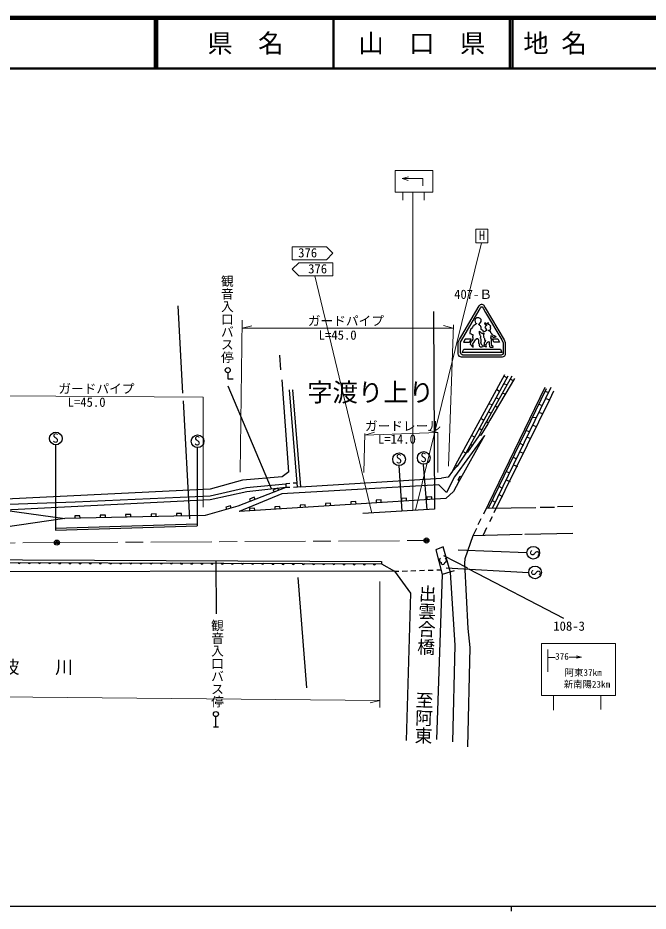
# Model space of a CAD drawing. Units: millimetres, scale not verified. Extents: x 40000 to 680000, y 20000 to 380000.
# Drawn here: x 270789 to 394973, y 204000 to 380000 of the extents above; entities that cross this region are included whole.
import ezdxf
from ezdxf.enums import TextEntityAlignment as Align

# ---------------------------------------------------------------- set-up
doc = ezdxf.new("R2010")
doc.units = ezdxf.units.MM
doc.header["$LTSCALE"] = 1000
doc.header["$PDMODE"] = 32
doc.header["$PDSIZE"] = 500
doc.linetypes.add('CHAIN', pattern=[18.5, 12, -1.5, 3.5, -1.5])
for name, color, linetype, lineweight in [('M-BGD', 7, 'Continuous', 25), ('M-BMK', 2, 'CHAIN', 13), ('M-BMK-SRVR', 3, 'Continuous', 25), ('M-STR-HTXT', 7, 'Continuous', 13), ('M-STR-STRC', 7, 'Continuous', 13), ('M-TTL', 2, 'Continuous', 140), ('M-TTL-BAND', 7, 'Continuous', 25), ('M-TTL-LINE', 7, 'Continuous', 50)]:
    doc.layers.add(name, color=color, linetype=linetype, lineweight=lineweight)
for name, color, linetype in [('M-BMK-HTXT', 7, 'Continuous'), ('M-OTRS', 6, 'Continuous'), ('M-TTL-TXT', 7, 'Continuous')]:
    doc.layers.add(name, color=color, linetype=linetype)
doc.styles.add('@ＭＳ ゴシック', font='')
doc.styles.add('ＭＳ ゴシック', font='')
doc.styles.add('ＭＳ 明朝', font='')
doc.styles.get('@ＭＳ ゴシック').set_extended_font_data('@MS Gothic')
doc.styles.get('ＭＳ ゴシック').set_extended_font_data('MS Gothic')
doc.styles.get('ＭＳ 明朝').set_extended_font_data('MS Mincho')

msp = doc.modelspace()

# ---------------------------------------------------------------- linework, layer by layer
at = {"layer": 'M-BGD', "lineweight": 13}
for p, q in [((361040, 338394), (363375, 338394)), ((361040, 335650), (361040, 338394)), ((363375, 338394), (363375, 335650)), ((349155, 282980), (362108, 335650)), ((363375, 335650), (361040, 335650))]:
    msp.add_line(p, q, dxfattribs=at)
at = {"layer": 'M-BGD'}
for p, q in [((302329, 323272), (303260, 306084)), ((352705, 322171), (352875, 283224)), ((322310, 313535), (322564, 310656)), ((312132, 310091), (312132, 308905)), ((312132, 308905), (313232, 308905)), ((324198, 290549), (322871, 308712)), ((366675, 309640), (357023, 291945)), ((367353, 309386), (359055, 294231)), ((368115, 309386), (363373, 300920)), ((368623, 308963), (363797, 300750)), ((366591, 309386), (367183, 309048)), ((367861, 308794), (368369, 308540)), ((312150, 307524), (320701, 287288)), ((325867, 287526), (324316, 306680)), ((374634, 307185), (362527, 282208)), ((374888, 306931), (363458, 283309)), ((375819, 307185), (364220, 283309)), ((365151, 306762), (365659, 306423)), ((366591, 307862), (367183, 307778)), ((374634, 306423), (375396, 306169)), ((376327, 306423), (375565, 304730)), ((303345, 304560), (304615, 281277)), ((375565, 304730), (364559, 282462)), ((365067, 305153), (365575, 304899)), ((366337, 306084), (366845, 305915)), ((374803, 304984), (375565, 304730)), ((363712, 303968), (364305, 303798)), ((364897, 303544), (365236, 303290)), ((373449, 303883), (374126, 303629)), ((362029, 301121), (362632, 300763)), ((363543, 302359), (364051, 302105)), ((372263, 301343), (372941, 301258)), ((373533, 302274), (374211, 302020)), ((363373, 299988), (362019, 297787)), ((362950, 300158), (362188, 298803)), ((363373, 300920), (362950, 300158)), ((363114, 300452), (363509, 300232)), ((363797, 300750), (363373, 299988)), ((372263, 299734), (372941, 299480)), ((362732, 297688), (357661, 288652)), ((361595, 297618), (359394, 294400)), ((360241, 297702), (360664, 297448)), ((362188, 298803), (361595, 297618)), ((362019, 297787), (361595, 297618)), ((361680, 299142), (362188, 298803)), ((370993, 298718), (371671, 298464)), ((278199, 295840), (278199, 279076)), ((359987, 296009), (360410, 295755)), ((369723, 296178), (370401, 295840)), ((371163, 297364), (371840, 297110)), ((306139, 295332), (306139, 279922)), ((359055, 294231), (357362, 291691)), ((359055, 294231), (358463, 294570)), ((359394, 294400), (359055, 294231)), ((369723, 294485), (370401, 294231)), ((368369, 293469), (369046, 293130)), ((345847, 291776), (346440, 282801)), ((350673, 292030), (351351, 283055)), ((356431, 290675), (355584, 289490)), ((357023, 291945), (356431, 290675)), ((357362, 291691), (356431, 290675)), ((357023, 291945), (357362, 291691)), ((367014, 290590), (367691, 290336)), ((368453, 291945), (369215, 291606)), ((326492, 287582), (354229, 289320)), ((355584, 289490), (354229, 289320)), ((366929, 288982), (367776, 288643)), ((322018, 287368), (321086, 287005)), ((321086, 287005), (321268, 286539)), ((322199, 286902), (322018, 287368)), ((324350, 288244), (323597, 288192)), ((324382, 287474), (323597, 287447)), ((325801, 288344), (325048, 288292)), ((325867, 287526), (325082, 287498)), ((365575, 287712), (366167, 287373)), ((322776, 286245), (314392, 282720)), ((317359, 285553), (316427, 285190)), ((316427, 285190), (316609, 284725)), ((317540, 285088), (317359, 285553)), ((347361, 285336), (346364, 285272)), ((346364, 285272), (346396, 284773)), ((347393, 284837), (347361, 285336)), ((352351, 285656), (351353, 285592)), ((351353, 285592), (351385, 285093)), ((352383, 285157), (352351, 285656)), ((365575, 286103), (366252, 285680)), ((312705, 283884), (311741, 283617)), ((311741, 283617), (311875, 283135)), ((312838, 283402), (312705, 283884)), ((317423, 283415), (316425, 283351)), ((317455, 282916), (317423, 283415)), ((322413, 283735), (321415, 283671)), ((321415, 283671), (321447, 283172)), ((322445, 283236), (322413, 283735)), ((327403, 284055), (326405, 283991)), ((326405, 283991), (326437, 283492)), ((327435, 283556), (327403, 284055)), ((332392, 284376), (331394, 284312)), ((331394, 284312), (331426, 283813)), ((332424, 283877), (332392, 284376)), ((337382, 284696), (336384, 284632)), ((336384, 284632), (336416, 284133)), ((337414, 284197), (337382, 284696)), ((342372, 285016), (341374, 284952)), ((341374, 284952), (341406, 284453)), ((342404, 284517), (342372, 285016)), ((372856, 283478), (363119, 283309)), ((364220, 284918), (364813, 284579)), ((373703, 283563), (376497, 283563)), ((380137, 283732), (377089, 283648)), ((283027, 281915), (282027, 281892)), ((282027, 281892), (282039, 281392)), ((283039, 281415), (283027, 281915)), ((288026, 282029), (287026, 282006)), ((287026, 282006), (287037, 281506)), ((288037, 281529), (288026, 282029)), ((293024, 282143), (292025, 282120)), ((292025, 282120), (292036, 281620)), ((293036, 281643), (293024, 282143)), ((298023, 282257), (297023, 282234)), ((297023, 282234), (297035, 281735)), ((298035, 281757), (298023, 282257)), ((303022, 282371), (302022, 282349)), ((302022, 282349), (302034, 281849)), ((303033, 281872), (303022, 282371)), ((316425, 283351), (316457, 282852)), ((364220, 281700), (363712, 280684)), ((306139, 280248), (278199, 279380)), ((278199, 279076), (306139, 279922)), ((362019, 281277), (361426, 280092)), ((361172, 279414), (360410, 277975)), ((370147, 278229), (360410, 277975)), ((363119, 279499), (362442, 278060)), ((380137, 278398), (370655, 278229)), ((360410, 277975), (358886, 273403)), ((354568, 275774), (353129, 275181)), ((353129, 275181), (354399, 270355)), ((356007, 270694), (354568, 275774)), ((357531, 275181), (371078, 274673)), ((309781, 272980), (309864, 262566)), ((354653, 274080), (359225, 271710)), ((358886, 273403), (358801, 272556)), ((346535, 271013), (347535, 271045)), ((348234, 271067), (349234, 271099)), ((349934, 271121), (350933, 271153)), ((351633, 271175), (352632, 271207)), ((353332, 271229), (354162, 271255)), ((355161, 271625), (371417, 270694)), ((358801, 272556), (359479, 259687)), ((359225, 271710), (359309, 271456)), ((359563, 271456), (378275, 261719)), ((325951, 269762), (327644, 248003)), ((345006, 270965), (345836, 270991)), ((354399, 270355), (353298, 237843)), ((356769, 271032), (354399, 270355)), ((356939, 256385), (356007, 270694)), ((348133, 266630), (347287, 237589)), ((359479, 259687), (359817, 255962)), ((356515, 237335), (356939, 256385)), ((359817, 255962), (359394, 236404))]:
    msp.add_line(p, q, dxfattribs=at)
for points in [[(325042, 306565), (324918, 306680), (326492, 287582), (325867, 287526)], [(362732, 297688), (356808, 289594), (355245, 286513), (353755, 287989), (322776, 286245)], [(324198, 290549), (322851, 289560), (315028, 288929), (308686, 287144), (260286, 284743), (239615, 285259), (241227, 295643)], [(357661, 288652), (356597, 286685), (355082, 285331), (314392, 282720)], [(358121, 289471), (357867, 289629), (357494, 288932), (357734, 288781)], [(239918, 284391), (257759, 283760), (282089, 284639), (308665, 285824), (315857, 287501), (323597, 288192), (323597, 287447), (315889, 286642), (308700, 285039), (268236, 283010), (280013, 281346), (267866, 279577)], [(323597, 287447), (314143, 283764), (307702, 281978), (280013, 281346)], [(352875, 283224), (346440, 282801), (338740, 282321)], [(79786, 275174), (163788, 273716), (190325, 273431), (257513, 273291), (342414, 272915), (342408, 272437), (345006, 270965), (348133, 266630)], [(209060, 272366), (220178, 272825), (311379, 272580), (342408, 272437)], [(345006, 270965), (248596, 270881), (202209, 270476)]]:
    msp.add_lwpolyline(points, dxfattribs=at)
for centre, radius in [((312132, 310591), 500), ((278270, 297124), 1250), ((306193, 296585), 1250), ((345904, 293038), 1250), ((350767, 293301), 1250), ((372342, 274606), 1250), ((372684, 270735), 1250)]:
    msp.add_circle(centre, radius, dxfattribs=at)
for centre, radius, start, end in [((354255, 273116), 419, 113.44836, 257.2818), ((354817, 273116), 419, 282.7182, 66.55164), ((271050, 272745), 256, 192.52675, 347.16599), ((273050, 272739), 256, 192.52675, 347.16599), ((275050, 272734), 256, 192.52675, 347.16599), ((277050, 272729), 256, 192.52675, 347.16599), ((279050, 272723), 256, 192.52675, 347.16599), ((281050, 272718), 256, 192.52675, 347.16599), ((283050, 272712), 256, 192.52675, 347.16599), ((285050, 272707), 256, 192.52675, 347.16599), ((287050, 272702), 256, 192.52675, 347.16599), ((289050, 272696), 256, 192.52675, 347.16599), ((291050, 272691), 256, 192.52675, 347.16599), ((293050, 272686), 256, 192.52675, 347.16599), ((295050, 272680), 256, 192.52675, 347.16599), ((297050, 272675), 256, 192.52675, 347.16599), ((299050, 272670), 256, 192.52675, 347.16599), ((301050, 272664), 256, 192.52675, 347.16599), ((303050, 272659), 256, 192.52675, 347.16599), ((305050, 272653), 256, 192.52675, 347.16599), ((307050, 272648), 256, 192.52675, 347.16599), ((309050, 272643), 256, 192.52675, 347.16599), ((311050, 272637), 256, 192.52675, 347.16599), ((313050, 272629), 256, 192.41578, 347.05501), ((315050, 272620), 256, 192.41578, 347.05501), ((317050, 272610), 256, 192.41578, 347.05501), ((319050, 272601), 256, 192.41578, 347.05501), ((321050, 272592), 256, 192.41578, 347.05501), ((323050, 272583), 256, 192.41578, 347.05501), ((325050, 272573), 256, 192.41578, 347.05501), ((327050, 272564), 256, 192.41578, 347.05501), ((329050, 272555), 256, 192.41578, 347.05501), ((331050, 272546), 256, 192.41578, 347.05501), ((333050, 272536), 256, 192.41578, 347.05501), ((335050, 272527), 256, 192.41578, 347.05501), ((337050, 272518), 256, 192.41578, 347.05501), ((339050, 272509), 256, 192.41578, 347.05501), ((341050, 272499), 256, 192.41578, 347.05501), ((354536, 272684), 374, 176.52859, 3.47141)]:
    msp.add_arc(centre, radius, start, end, dxfattribs=at)
at = {"layer": 'M-BMK'}
for p, q in [((179292, 275837), (278477, 276615)), ((278477, 276615), (351295, 277022))]:
    msp.add_line(p, q, dxfattribs=at)
at = {"layer": 'M-BMK-SRVR'}
for centre in [(278477, 276615), (351295, 277022)]:
    msp.add_circle(centre, 500, dxfattribs=at)
for p in [(278477, 276615), (351295, 277022)]:
    msp.add_point(p, dxfattribs=at)
at = {"layer": 'M-OTRS'}
msp.add_point((351295, 277022), dxfattribs=at)
at = {"layer": 'M-STR-HTXT'}
for p, q in [((314605, 290506), (314993, 320442)), ((314972, 318829), (316903, 319348)), ((356577, 318852), (314972, 318829)), ((356577, 318852), (354645, 319369)), ((356600, 319546), (355669, 291691)), ((268631, 305556), (307324, 305238)), ((307324, 305238), (307324, 283563)), ((339159, 298126), (338989, 290421)), ((339159, 297787), (341071, 298372)), ((353552, 298295), (339159, 297787)), ((353552, 298295), (351603, 298744)), ((353552, 290421), (353552, 298295)), ((342122, 268916), (342122, 244108)), ((79266, 248000), (342122, 245521)), ((342122, 245521), (340185, 245022))]:
    msp.add_line(p, q, dxfattribs=at)
at = {"layer": 'M-STR-STRC'}
for p, q in [((345102, 349939), (352555, 349939)), ((345102, 345680), (345102, 349939)), ((346517, 348338), (347726, 348684)), ((352555, 345680), (352555, 349939)), ((350585, 348338), (346517, 348338)), ((346517, 348338), (347711, 347974)), ((350585, 348338), (350585, 346878)), ((352555, 345680), (345102, 345680)), ((346628, 345680), (346628, 344089)), ((348596, 282943), (348596, 345680)), ((350851, 345680), (350851, 344054)), ((331573, 334918), (324866, 334918)), ((324866, 334918), (324866, 332309)), ((332878, 333614), (331573, 334918)), ((331573, 332309), (332878, 333614)), ((324866, 332309), (331573, 332309)), ((324866, 330457), (326170, 331761)), ((326170, 331761), (332878, 331761)), ((332878, 331761), (332878, 329153)), ((326170, 329153), (324866, 330457)), ((332878, 329153), (326170, 329153)), ((340542, 282433), (329300, 329153)), ((373934, 256731), (388573, 256731)), ((373934, 246457), (373934, 256731)), ((375185, 253966), (375185, 255528)), ((388573, 256731), (388573, 246457)), ((375185, 253966), (376632, 253966)), ((375185, 253966), (375185, 251151)), ((379428, 254057), (381861, 254057)), ((381861, 254057), (380832, 254318)), ((381861, 254057), (380863, 253813)), ((388573, 246457), (373934, 246457)), ((376316, 246457), (376316, 243624)), ((385685, 246457), (385685, 243731))]:
    msp.add_line(p, q, dxfattribs=at)
at = {"layer": 'M-STR-STRC', "lineweight": 25}
for p, q in [((309808, 240326), (309808, 242326)), ((309308, 240326), (310308, 240326))]:
    msp.add_line(p, q, dxfattribs=at)
for points in [[(362220, 323591), (362505, 323484), (362895, 322839), (366579, 316565), (366790, 316016), (366790, 313612), (366682, 313370), (366400, 313223), (366185, 313142), (358167, 313156), (357778, 313250), (357630, 313585), (357549, 313747), (357549, 316083), (357590, 316245), (357778, 316607), (361690, 323250), (361919, 323519), (362156, 323605)], [(362303, 323057), (362444, 322820), (362952, 321929), (366115, 316569), (366387, 315990), (366388, 313903), (366264, 313655), (366027, 313571), (365689, 313562), (358444, 313570), (358131, 313729), (357999, 314023), (357993, 314294), (357996, 315676), (358016, 316114), (358167, 316423), (361678, 322401), (361926, 322844), (362104, 323057)], [(361612, 319626), (361752, 319740), (361942, 320006), (362081, 320197), (362107, 320349), (362081, 320564), (361866, 320780), (361638, 320869), (361511, 320919), (361359, 320919), (361143, 320907), (361029, 320755), (360877, 320666), (360851, 320349), (360902, 320120), (360991, 319829), (361156, 319765), (361182, 319702), (361013, 319702), (360934, 319589), (360849, 319499), (360629, 319471), (360646, 319330), (360438, 319212), (360370, 319031), (360162, 318778), (360026, 318699), (359880, 318327), (359835, 318011), (359852, 317780), (360100, 317724), (360212, 317634), (360381, 317588), (360460, 317639), (360449, 317273), (360379, 317242), (360385, 317078), (360464, 317033), (360458, 316706), (360216, 316357), (360086, 316227), (359996, 315979), (359894, 315714), (360075, 315483), (360368, 315179), (360503, 315123), (360481, 315478), (360436, 315630), (360351, 315681), (360407, 315771), (360638, 316030), (360836, 316340), (360926, 316549), (361005, 316627), (361185, 316706), (361174, 316830), (361394, 316842), (361552, 316520), (361546, 316289), (361574, 315900), (361681, 315793), (361692, 315444), (361726, 315337), (361935, 315173), (362194, 315156), (362487, 315241), (362493, 315421), (362200, 315523), (362126, 315641), (362104, 315861), (362019, 315991), (362042, 316171), (362081, 316464), (362064, 316689), (361997, 316780), (361940, 316870), (361946, 316966), (362002, 317135), (361991, 317270), (361954, 317349), (361905, 317462), (361830, 317702), (361770, 317854), (361779, 318066), (361728, 318243), (361770, 318261), (361924, 318084), (362060, 317943), (362206, 317909), (362449, 317853), (362612, 317864), (362595, 317644), (362494, 317633), (362516, 317374), (362590, 317205), (362544, 317069), (362635, 316940), (362714, 316810), (362702, 316585), (362753, 316506), (362900, 316466), (362894, 316331), (362860, 316145), (362730, 316134), (362697, 315937), (362640, 315711), (362685, 315536), (362618, 315379), (362719, 315305), (362843, 315249), (363102, 315181), (363052, 315373), (362990, 315519), (363001, 315632), (363153, 315734), (363170, 315953), (363350, 316066), (363424, 316173), (363429, 316241), (363632, 316162), (363621, 315920), (363649, 315627), (363734, 315598), (363722, 315266), (363835, 315142), (364416, 315147), (364416, 315226), (364213, 315362), (364145, 315412), (364106, 315891), (364123, 316472), (364100, 316782), (364010, 316979), (364021, 317160), (363959, 317272), (363908, 317368), (364027, 317368), (364089, 317267), (364275, 317239), (364528, 317098), (364720, 317098), (365024, 317165), (364934, 317227), (364788, 317244), (364675, 317368), (364376, 317515), (364185, 317723), (363993, 317943), (363948, 318078), (363931, 318180), (363722, 318202), (363660, 318360), (363531, 318388), (363520, 318467), (363830, 318484), (363918, 318582), (363937, 318679), (363963, 318830), (363929, 318905), (363929, 319082), (363922, 319194), (363967, 319258), (363865, 319412), (363783, 319480), (363647, 319581), (363512, 319608), (363444, 319630), (363474, 319765), (363523, 319889), (363429, 319927), (363313, 319867), (363245, 319705), (363148, 319641), (363091, 319750), (363027, 319856), (362881, 319878), (362730, 319859), (362757, 319758), (363008, 319600), (363121, 319510), (363117, 319375), (362956, 319277), (362948, 319183), (362884, 319051), (362824, 319044), (362847, 318954), (362963, 318845), (363027, 318687), (363140, 318612), (363125, 318379), (362933, 318360), (362903, 318266), (362798, 318210), (362640, 318165), (362505, 318172), (362456, 318326), (362291, 318439), (362216, 318548), (362103, 318619), (362103, 318758), (362069, 318890), (362047, 318984), (361986, 319175), (361919, 319292), (361810, 319397), (361738, 319499), (361686, 319506), (361626, 319574)], [(358944, 316715), (358589, 316093), (359756, 316093), (360111, 316715)], [(364663, 316729), (365334, 316739), (365661, 316126), (364584, 316120), (364336, 316740)], [(359229, 314696), (365871, 314696), (366175, 314075), (358338, 314075), (358655, 314696)]]:
    msp.add_lwpolyline(points, close=True, dxfattribs=at)
msp.add_circle((309808, 242826), 500, dxfattribs=at)
at = {"layer": 'M-TTL'}
msp.add_line((680000, 380000), (40000, 380000), dxfattribs=at)
at = {"layer": 'M-TTL-BAND'}
for p, q in [((40000, 205000), (579000, 205000)), ((368000, 205000), (368000, 204000))]:
    msp.add_line(p, q, dxfattribs=at)
at = {"layer": 'M-TTL-LINE'}
for p, q in [((297750, 380000), (297750, 370000)), ((298250, 380000), (298250, 370000)), ((333000, 380000), (333000, 370000)), ((367750, 380000), (367750, 370000)), ((368250, 380000), (368250, 370000)), ((40000, 370000), (680000, 370000))]:
    msp.add_line(p, q, dxfattribs=at)

# ---------------------------------------------------------------- texts
at = {"layer": 'M-BGD'}
for s, height, style, p in [('H', 1833, 'ＭＳ 明朝', (361624, 335681)), ('S', 1833, 'ＭＳ ゴシック', (277591, 295751)), ('S', 1833, 'ＭＳ ゴシック', (305514, 295211)), ('S', 1833, 'ＭＳ ゴシック', (345226, 291664)), ('S', 1833, 'ＭＳ ゴシック', (350088, 291927)), ('佐\u3000\u3000波\u3000\u3000川', 2566, 'ＭＳ ゴシック', (257130, 250032))]:
    msp.add_text(s, height=height, dxfattribs=dict(at, style=style)).set_placement(p, align=Align.BOTTOM_LEFT)
for s, height, rotation, style, p in [('観音入口バス停', 1833, 270, '@ＭＳ ゴシック', (310566, 329399)), ('S', 1833, 263.302, 'ＭＳ ゴシック', (371251, 275341)), ('S', 1833, 267.075, 'ＭＳ ゴシック', (371426, 271389)), ('出雲合橋\u3000\u3000至阿東', 2566, 268.294, '@ＭＳ ゴシック', (349509, 268385)), ('観音入口バス停', 1833, 270, '@ＭＳ ゴシック', (308633, 261534))]:
    msp.add_text(s, height=height, rotation=rotation, dxfattribs=dict(at, style=style)).set_placement(p, align=Align.BOTTOM_LEFT)
at = {"layer": 'M-BMK-HTXT', "style": 'ＭＳ ゴシック'}
msp.add_text('字渡り上り', height=3666, dxfattribs=at).set_placement((327789, 303298), align=Align.BOTTOM_LEFT)
at = {"layer": 'M-STR-HTXT', "style": 'ＭＳ ゴシック'}
for s, p in [('ガードパイプ', (327918, 318836)), ('L=45.0', (330056, 316041)), ('ガードパイプ', (278768, 305472)), ('L=45.0', (280590, 302817)), ('ガードレール', (339159, 298126)), ('L=14.0', (341738, 295544))]:
    msp.add_text(s, height=1833, dxfattribs=at).set_placement(p, align=Align.BOTTOM_LEFT)
at = {"layer": 'M-STR-STRC'}
for s, height, style, p in [('376', 1833, 'ＭＳ 明朝', (326014, 332256)), ('376', 1833, 'ＭＳ 明朝', (327980, 329100)), ('407-Ｂ', 1833, 'ＭＳ ゴシック', (356747, 324077)), ('108-3', 1833, 'ＭＳ ゴシック', (376283, 258699)), ('376', 1320, 'ＭＳ 明朝', (376648, 253141)), ('阿東37km', 1320, 'ＭＳ 明朝', (378537, 249953)), ('新南陽23km', 1320, 'ＭＳ 明朝', (378348, 247640))]:
    msp.add_text(s, height=height, dxfattribs=dict(at, style=style)).set_placement(p, align=Align.BOTTOM_LEFT)
at = {"layer": 'M-TTL-TXT', "style": 'ＭＳ ゴシック'}
for s, p in [('県\u3000名', (315625, 375000)), ('山\u3000口\u3000県', (350375, 375000))]:
    msp.add_text(s, height=3666, dxfattribs=at).set_placement(p, align=Align.MIDDLE_CENTER)
msp.add_text('地 名', height=3666, dxfattribs=at).set_placement((370380, 375000), align=Align.MIDDLE_LEFT)

doc.saveas('drawing.dxf')
